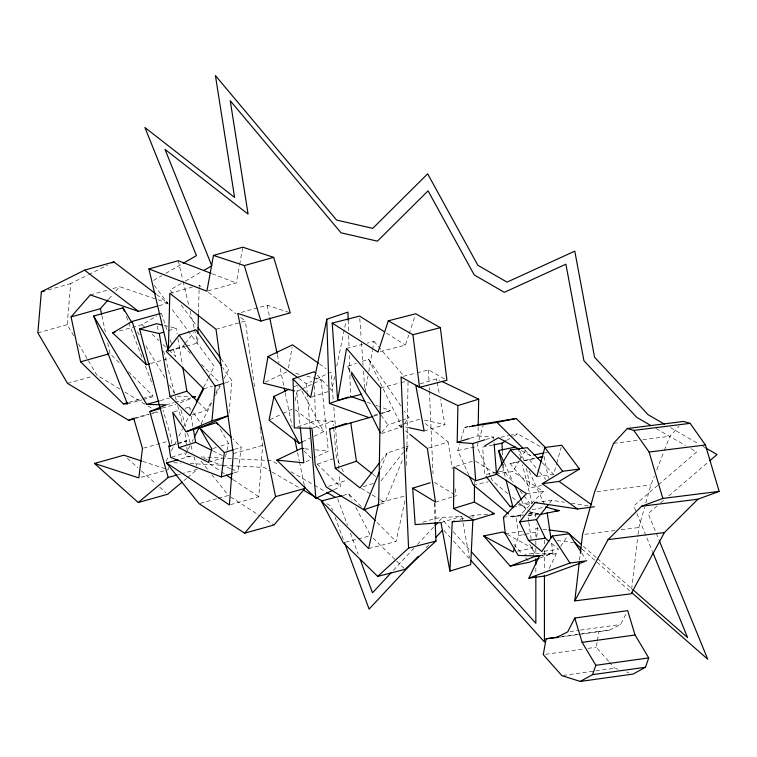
<?xml version="1.0" encoding="UTF-8"?>
<svg xmlns="http://www.w3.org/2000/svg" width="757" height="757" viewBox="0 0 757 757"><rect width="100%" height="100%" fill="white"/><g stroke="black" fill="none" stroke-linecap="round" stroke-linejoin="round"><path stroke-width="0.57" stroke-dasharray="3.79 2.84" d="M474.488 483.609L474.507 481.301M406.613 465.262L408.042 382.02M470.334 438.256L477.998 435.89L478.169 426.702M186.402 346.157L197.7 342.997L197.88 335.919M198.466 313.502L199.082 289.903M199.11 288.72L199.205 285.181L196.943 285.805M472.964 517.665L473.078 515.309L487.659 514.183M230.544 504.635L258.771 496.743L262.622 445.39L260.692 431.452M73.732 335.758L67.203 324.649L70.694 283.591L87.557 275.122M229.03 413.237L231.992 380.724L222.482 367.287M579.54 560.161L580.364 553.178M631.641 589.183L637.896 535.672M638.028 534.508L638.842 527.525L644.567 507.332M168.451 467.41L168.168 469.681L138.815 477.913M171.394 443.593L171.82 440.186L163.029 409.982M233.686 473.049L238.181 471.63L241.199 447.283L233.005 439.06M365.234 392.192L368.016 376.021M368.81 371.403L372.387 350.614M372.586 349.46L373.977 341.379L367.126 343.139M288.474 367.949L292.126 347.151M608.552 661.23L596.166 647.244L597.188 641.576M597.396 640.441L599.033 631.376L609.338 630.184L620.608 624.487L626.664 612.631M208.014 290.896L236.241 283.004L239.43 265.679M239.647 264.524L242.618 248.362M334.622 376.56L331.774 390.366L328.576 386.978M336.761 366.199L346.034 321.328M295.192 400.538L298.012 386.988M368.621 548.551L396.034 541.51L405.08 500.32M225.397 457.048L226.75 451.427M227.024 450.311L228.642 443.574L220.05 428.594M536.817 476.503L553.66 474.251L556.452 464.211M556.764 463.095L561.107 447.472M645.844 502.847L650.925 484.896L654.294 476.257M468.905 475.235L457.786 450.529L459.717 443.924M460.994 439.514L464.524 427.393L467.921 426.711M490.545 476.702L477.014 446.63L478.613 441.123M478.935 440.025L483.751 423.494M380.307 351.541L405.44 345.088L408.742 335.029M409.111 333.903L414.987 316.01M514.703 547.623L518.829 535.587L515.848 516.586L512.111 516.917L509.395 514.684M536.174 537.158L538.057 531.688L536.827 523.863M656.821 469.775L663.974 451.418M664.391 450.339L669.86 436.297L679.02 426.409M380.374 469.444L387.082 453.083L404.891 447.075M380.516 504.153L384.963 502.648L403.311 457.947M405.989 451.399L408.231 445.949L406.007 446.706M549.251 568.507L556.253 553.746L535.029 553.187L524.932 554.54M166.133 461.259L168.783 456.036M171.432 450.822L176.192 441.435M178.841 436.212L182.541 428.907M183.071 427.866L188.9 416.388M203.718 387.177L207.957 378.831M208.487 377.781L214.307 366.303L171.073 307.948M190.007 445.655L184.699 456.121L192.931 456.556M192.136 441.463L193.196 439.372M201.173 423.665L211.799 402.724M215.518 395.391L220.296 385.966M224.015 378.642L228.794 369.217L221.101 358.837M192.212 414.959L206.822 410.351L212.111 400.056M215.821 392.855L220.05 384.622M495.958 473.787L512.801 471.535L519.425 460.597M520.031 459.603L526.049 449.658M560.606 546.403L567.788 535.719M381.377 460.417L387.082 453.083M381.112 480.78L403.235 452.364M406.083 448.702L408.231 445.949M169.644 350.377L183.128 346.119L184.557 344.312M185.266 343.404L193.839 332.55M549.61 503.074L551.806 500.311L564.457 502.222M401.219 420.419L387.868 424.923L380.714 433.846L401.863 426.711L368.612 359.234L360.815 361.865M404.721 423.144L409.007 417.788L404.37 411.07M108.876 299.006L112.727 294.605M115.802 291.085L119.644 286.676L156.945 299.422M393.366 570.352L414.23 547.926M417.448 544.472L434.3 526.352M439.117 521.176L441.52 518.592L450.169 528.187M426.229 547.699L429.446 544.236M503.443 517.277L520.286 515.025L543.318 491.425L512.801 471.535M657.701 485.379L633.779 505.884L636.448 512.423M658.59 484.622L696.686 451.967L690.583 448.447M657.133 505.884L648.191 513.549L658.855 539.637M660.71 502.818L664.286 499.752M668.762 495.92L709.006 461.42M183.932 480.6L186.657 478.329M187.566 477.572L197.539 469.226L181.737 473.664M506.821 440.262L512.726 436.751M513.71 436.164L517.646 433.818L542.665 447.851M119.445 331.017L142.023 324.677L156.585 316.076M153.576 280.412L161.743 275.69M165.821 273.334L182.144 263.89M181.254 283.459L170.051 289.931L173.552 294.653M185.333 281.102L201.627 271.687M88.616 274.592L107.589 265.073M265.48 382.096L286.799 371.924M294.218 386.761L297.416 385.237M298.75 378.349L306.434 383.799L311.761 381.254M316.029 379.219L330.951 372.103L333.25 400.16M300.955 389.486L296.697 391.52L300.198 426.579M302.024 388.975L321.214 379.825L328.33 451.115L315.537 457.219M270.098 419.624L281.822 414.032M282.891 413.521L292.486 408.95M302.355 441.842L309.812 438.275M314.079 436.24L323.674 431.67L301.22 389.827M305.942 461.789L311.278 459.253M333.96 489.713L340.357 486.656L339.297 473.797M180.223 402.894L191.086 398.419M540.157 558.013L553.007 552.97L551.342 541.492M350.065 371.64L347.463 366.369L356.367 363.369M311.742 397.122L329.55 391.114M297.633 426.759L315.432 420.75L333.127 421.157L333.534 425.727M313.095 427.913L333.127 421.157M373.788 416.208L380.459 413.956M381.575 413.577L390.48 410.578L379.389 406.613M402.336 420.04L409.007 417.788M317.457 464.126L334.149 458.496M328.576 486.325L347.501 479.947M363.313 486.789L373.324 483.411M168.262 330.705L176.126 328.216L177.11 333.941M203.728 388.909L212.717 386.079M225.245 382.853L231.992 380.724M173.845 411.893L180.592 409.764M185.087 408.345L189.581 406.925L190.915 408.875M172.303 445.05L176.797 443.63M177.923 443.28L185.787 440.792L186.875 441.047L184.519 431.935M170.022 446.365L176.769 444.236M177.886 443.886L186.875 441.047M171.773 457.096L185.257 452.837M212.906 448.541L216.284 447.472M220.779 446.053L228.642 443.574M234.462 449.412L241.199 447.283M208.544 462.366L222.028 458.108M420.154 383.913L436.571 378.841L439.732 380.364M401.712 427.762L398.958 425.548L402.241 424.535M403.339 424.194L419.757 419.113M424.166 430.998L444.965 424.573L440.347 399.422M428.462 448.078L448.163 441.984L452.241 468.829M485.966 439.448L493.63 437.082L494.084 442.902M456.026 466.274L473.541 460.862M435.512 502.099L451.929 497.027M453.027 496.687L456.31 495.674L455.071 487.499M422.832 522.245L435.975 518.185L461.789 516.189L469.425 557.758M440.99 522.614L461.789 516.189M459.944 519.368L465.413 517.684M469.794 516.321L473.078 515.309M373.892 415.319L378.311 414.051M379.418 413.738L390.48 410.578M48.107 289.922L70.694 283.591M90.291 294.918L108.355 289.846M112.869 288.578L119.644 286.676M37.85 332.891L67.203 324.649M158.885 305.705L167.912 303.169L156.746 294.624M67.524 383.373L92.363 376.399M150.889 363.455L162.187 360.285M163.313 359.963L170.088 358.061M129.04 402.279L141.455 398.788M142.59 398.475L152.753 395.627L154.75 395.674M127.394 403.954L142.07 399.838M143.196 399.516L155.62 396.034M160.276 400.614L169.313 398.078M166.067 404.872L173.968 402.648M175.104 402.336L190.906 397.898M162.206 408.099L175.756 404.295M133.677 418.224L148.353 414.107M152.876 412.839L158.516 411.25M135.408 418.403L148.959 414.599M150.085 414.278L157.986 412.063M143.593 448.106L166.171 441.776M178.349 474.611L180.611 473.977M169.842 293.385L192.429 287.073M241.171 312.48L267.145 305.213L290.281 312.84M216.01 329.267L245.363 321.063L254.882 389.618M169.464 350.888L185.276 346.469M181.264 458.837L191.426 455.988M233.26 453.604L262.622 445.39M200.17 503.358L217.108 498.626M218.234 498.305L228.396 495.466L260.143 515.99M346.574 348.419L362.556 344.312M403.358 376.333L415.924 373.106M417.069 372.813L428.481 369.88L446.942 380.298M380.648 387.887L400.065 382.9M401.21 382.607L405.78 381.433M343.035 495.419L348.74 493.952L362.016 507.304M380.96 502.194L404.938 496.034M345.514 542.154L356.935 539.221M358.08 538.927L369.501 535.994M541.634 485.568L530.326 487.868L510.095 463.596L519.179 461.6M523.664 460.843L536.136 458.203M500.68 437.262L508.6 435.654M509.735 435.426L517.646 433.818M457.786 450.529L477.014 446.63M492.854 445.031L482.673 447.094L484.641 474.724L494.823 472.661M521.441 450.623L530.439 455.676L532.701 455.212M545.144 452.695L547.406 452.232M535.038 458.288L524.856 460.351L525.32 462.641M510.095 463.596L519.141 461.761M499.346 471.743L503.869 470.826L513.35 482.625M473.248 484.906L487.953 481.916M518.081 504.891L529.389 502.591L532.171 503.348L522.387 464.77M512.953 507.247L532.171 503.348M532.076 509.735L543.384 507.436M512.111 516.917L523.418 514.618M529.067 513.473L535.076 512.688L535.776 517.163M515.848 516.586L523.768 514.987M528.291 514.069L535.076 512.688M528.641 521.299L527.809 515.564L539.116 513.265M518.829 535.587L538.057 531.688M517.722 551.087L532.417 548.106L507.01 534.224M541.69 555.26L553.007 552.97M464.524 427.393L468.006 426.863M569.993 631.565L579.2 630.278M580.345 630.117L620.608 624.487M562.224 636.514L599.033 631.376M559.877 637.101L609.338 630.184M545.56 654.313L583.515 649.014M588.113 648.371L596.166 647.244M562.99 675.452L614.75 668.223L617.996 669.254M526.484 493.678L543.318 491.425M541.7 501.664L551.806 500.311M505.279 533.619L522.112 531.367L524.469 535.331M544.056 551.266L558.647 549.308L549.752 541.917M539.41 555.998L556.253 553.746M613.558 443.347L638.189 440.262M642.882 439.675L669.86 436.297M596.97 491.653L650.925 484.896M584.877 534.272L615.384 530.458M621.251 529.73L638.842 527.525M527.809 515.564L538.795 514.618M177.223 396.204L189.733 396.498M201.163 456.982L271.744 460.663L277.828 464.173M173.807 462.726L180.838 463.095M190.206 463.577L264.032 467.429L271.129 471.526M477.998 435.89L493.63 437.082M304.853 448.787L310.72 449.374M315.423 449.838L328.33 451.115M538.18 528.632L535.842 528.339L535.842 540.063M542.854 529.219L547.538 529.796M557.275 540.536L573.617 542.58M571.355 503.263L588.615 505.865M424.346 420.107L444.965 424.573M398.958 425.548L409.272 427.781M164.118 325.444L169.577 326.702M170.675 326.958L176.126 328.216M295.646 373.381L301.21 374.781M306.765 376.182L321.214 379.825M529.786 511.789L538.766 514.211M626.664 671.989L628.83 672.68M142.685 461.354L165.953 468.952M158.043 299.791L167.912 303.169M367.192 402.26L370.514 403.453M376.059 405.43L378.282 406.225M212.178 273.75L236.241 283.004M204.03 458.487L207.333 459.764M208.44 460.18L230.469 468.659M231.576 469.085L238.181 471.63M213.086 450.954L222.321 455.525M670.475 427.629L698.825 443.999M702.875 446.337L704.899 447.51M656.035 428.5L685.501 445.513M291.019 471.791L313.332 484.679M314.354 485.265L325.51 491.7M272.142 472.113L300.538 488.511M326.91 503.736L330.96 506.073L332.607 510.502M119.918 389.06L96.877 375.131L78.482 343.829M124.924 392.088L146.972 405.402M147.975 406.007L152.98 409.035M361.297 488.312L371.157 494.283M372.151 494.879L379.049 499.062M380.033 499.667L384.963 502.648M434.471 482.341L454.323 494.463M475.633 461.155L494.539 473.097M386.505 333.108L405.44 345.088M261.137 516.634L274.025 524.98M209.689 463.918L220.486 471.138M221.47 471.8L224.413 473.768M233.251 479.673L258.771 496.743M319.426 363.928L326.153 368.697M295.381 409.849L323.674 431.67M199.205 285.181L201.05 286.61M208.44 292.353L236.137 313.881M240.754 317.476L245.363 321.063M372.879 474.26L375.623 476.437M425.254 423.542L448.163 441.984M405.373 430.714L409.035 433.666M507.833 493.659L492.476 480.998L491.028 477.781M512.357 497.377L528.623 510.776M529.522 511.524L531.338 513.009M583.316 546.223L596.573 557.843M597.453 558.609L631.925 588.823M581.878 548.929L596.052 561.363M596.942 562.139L630.609 591.643M127.346 458.335L137.85 467.703M141.351 470.826L156.226 484.111M159.727 487.234L165.849 492.693M142.023 324.677L145.401 327.857M152.138 334.216L158.875 340.584M163.096 344.558L165.622 346.943M168.991 350.122L175.728 356.481L172.435 346.498M198.514 402.364L206.822 410.351M373.163 538.161L395.873 560.312M396.715 561.136L405.118 569.34M303.822 450.879L311.297 458.193M317.107 463.89L340.357 486.656M119.18 362.66L109.945 353.585L107.503 342.079M128.406 371.725L152.753 395.627M524.592 449.847L530.439 455.676M183.128 346.119L192.278 355.279M201.438 364.439L219.748 382.758M542.107 462.622L553.66 474.251M376.948 522.321L396.034 541.51M317.382 375.141L327.781 386.136M453.311 531.679L470.608 550.869M443.914 530.411L450.245 537.442M453.415 540.952L469.245 558.524M609.328 662.101L614.75 668.223M513.861 544.444L522.434 554.219M525.557 557.777L528.67 561.334M373.977 341.379L404.276 376.456M529.313 459.698L539.06 471.384M539.807 472.283L545.806 479.474M519.908 490.791L529.389 502.591M200.993 461.07L207.484 469.217M211.809 474.648L228.396 495.466M181.245 305.033L196.631 325.803M154.333 285.351L168.281 304.182M368.612 359.234L401.068 406.272M347.463 366.369L350.775 371.167M381.244 415.328L387.868 424.923M193.584 412.783L202.27 425.462M581.726 553.064L585.521 558.855M137.481 331.907L139.288 334.916M145.921 345.968L165.83 379.106M169.445 385.124L174.271 393.157M529.749 544.264L535.029 553.187M348.74 493.952L352.024 500.216M355.856 507.521L370.646 535.701M339.552 464.088L336.373 457.739L333.638 426.872M341.672 468.318L344.321 473.598M519.737 450.86L524.629 461.448M529.029 470.977L545.154 505.922M504.427 463.227L513.227 482.294M521.535 500.292L526.418 510.88M636.892 513.511L652.458 551.607M126.372 316.596L142.401 358.354M145.353 366.047L152.526 384.726M337.679 498.731L347.51 525.292M350.377 533.032L358.165 554.058M335.067 517.154L344.085 541.529M161.43 313.209L167.666 332.068M170.23 339.836L172.066 345.381M181.046 410.162L186.118 428.33M187.386 432.881L192.78 452.184M194.057 456.726L196.593 465.82M157.068 325.964L158.544 331.661M163.559 351.03L175.075 395.466M175.369 396.611L176.258 400.027M177.734 405.724L182.153 422.813M518.072 447.756L520.665 457.966M502.591 466.407L505.752 478.888M178.274 260.711L182.853 280.137M183.128 281.282L188.796 305.279M190.139 310.995L194.189 328.141M194.454 329.286L197.7 342.997M101.883 315.593L105.308 331.717M267.145 305.213L269.52 316.738M277.365 354.759L279.021 362.83M280.213 368.583L284.017 387.026M285.209 392.788L292.098 426.2M297.567 452.705L299.233 460.767M299.469 461.921L304.219 484.963M544.084 456.452L548.409 478.235M526.456 468.375L530.326 487.868M436.571 378.841L436.988 381.121M437.205 382.266L439.514 394.842M177.895 338.521L182.39 364.865M189.581 406.925L190.168 410.351M191.143 416.066L193.092 427.487M185.787 440.792L187.509 452.128M528.802 522.444L531.121 538.511M532.285 546.545L533.448 554.569M260.039 426.806L260.531 430.288M520.286 515.025L520.551 517.353M333.828 407.171L335.266 424.705M335.36 425.879L338.909 469.122M306.434 383.799L307.105 391.984M307.2 393.148L309.982 427.052M502.478 451.257L502.799 455.856M503.377 463.918L503.869 470.826M359.774 318.423L361.174 338.322M361.505 343.006L363.067 365.252M363.474 371.1L364.713 388.663M434.925 502.903L435.975 518.185M428.481 369.88L429.058 382.862M429.257 387.584L429.361 389.95M429.418 391.123L433.032 473.768M434.319 503.291L435.095 520.996M348.192 320.306L348.513 330.828M348.665 335.502L349.062 348.371M349.28 355.393L350.557 396.318M314.543 385.748L315.432 420.75M544.425 540.101L544.425 544.785M544.425 550.642L544.425 570.551M535.842 541.236L535.842 547.093M535.842 548.267L535.842 554.124M535.842 568.195L535.842 572.888"/><path stroke-width="1.14" d="M453.566 508.515L474.365 502.09L494.387 513.662L473.589 520.087L453.566 508.515L453.84 466.955L475.727 480.78L496.526 474.355L494.17 444.075M474.365 502.09L474.469 485.918M484.868 439.789L472.832 443.517L457.2 442.315L457.89 405.582L415.773 385.266L424.166 430.998L409.272 427.781M478.197 425.557L478.689 399.157L441.833 381.377M197.946 333.563L198.438 314.675M472.851 520.012L470.693 564.684L449.895 571.109L452.279 521.743L454.465 521.062M155.81 293.915L113.919 261.903L84.566 270.145L41.342 291.823L37.85 332.891L67.524 383.373L128.633 420.305L134.282 418.716M231.368 437.414L216.606 422.605L199.753 427.923L211.79 448.892L208.544 462.366L178.775 447.652L172.719 412.243L186.08 431.755L211.96 420.883L215.13 386.042L179.125 335.152L166.266 351.437L203.728 388.909L189.96 415.669L170.032 396.517L159.273 333.544L139.619 329.002L170.022 446.365L168.934 446.119L170.656 457.446L221.328 476.948L232.56 473.399M580.364 553.178L582.53 534.565L594.624 491.946L613.558 443.347L627.288 428.509L683.599 421.46L690.129 423.362L705.41 444.984L719.15 491.388L697.907 499.213L664.391 532.587L631.101 593.838L574.79 600.878L579.275 562.489M221.328 476.948L224.346 452.601L199.753 427.923M361.609 394.227L337.631 400.387L346.574 348.419L380.648 387.887L378.68 502.78L368.621 548.551L321.328 500.992L341.89 495.712M318.46 363.246L292.533 344.842L268.006 356.538L263.351 383.118L294.473 390.962M546.128 638.766L543.261 654.635L561.845 675.613L580.259 681.442L633.164 674.042L645.428 667.258L648.73 657.909L635.066 634.981L627.676 610.653L574.771 618.043L567.693 631.887L556.433 637.583L546.128 638.766L558.78 636.997M166.587 462.934L199.034 503.67L244.672 533.183L275.576 496.63L237.783 313.426L260.919 321.044L290.281 312.84L273.674 257.361L242.827 247.198L213.474 255.412L206.888 291.218L148.911 268.924L168.338 351.21L169.842 293.385L216.01 329.267L233.26 453.604L229.409 504.947L166.587 462.934L177.876 459.783M348.192 320.306L347.936 312.121L326.787 319.255L310.635 397.501L293.044 378.888L314.183 371.753L315.783 373.447M288.89 389.306L273.968 396.422L269.028 420.135L299.157 443.365L302.355 441.842M594.359 506.736L577.525 508.988L542.258 483.695L559.101 481.443L579.512 469.037L561.732 445.239L544.889 447.491L536.817 476.503L510.417 449.913L495.958 473.787L526.484 493.678L503.443 517.277L505.279 533.619L518.195 555.439L539.41 555.998L528.916 578.14L545.75 575.888L584.565 561.599M321.328 500.992L343.233 542.741L377.715 576.38L408.572 548.106L401.078 376.92L419.529 387.338L446.942 380.298L440.337 327.677L415.725 313.777L388.313 320.817L378.027 352.128L332.2 323.125L337.631 400.387M514.325 548.721L513.199 552.004L483.723 535.909L502.951 532.01L505.998 533.676M580.259 681.442L592.513 674.648L595.825 665.299L582.161 642.371L574.771 618.043M293.044 378.888L294.293 427.885L311.988 428.292L315.234 464.874L326.352 487.082L363.824 509.783L379.484 471.62M196.309 401.778L203.198 388.218M194.265 437.272L199.574 426.806M574.79 600.878L608.079 539.627L641.595 506.253L662.839 498.428L719.15 491.388M581.092 552.099L569.094 533.78L552.26 536.032L541.813 551.56L528.462 540.47L519.605 521.866L534.972 502.563L537.215 502.269M379.948 462.253L359.972 487.915L335.266 468.346L329.522 429.077L346.214 423.447M519.605 521.866L536.448 519.614L548.153 504.91M304.456 486.117L304.929 488.416L274.025 524.98L244.672 533.183M131.444 321.867L123.003 307.806L93.65 316.038L127.394 403.954L123.391 403.86L80.592 361.827L71.063 316.928L90.291 294.918L138.559 311.401L157.749 306.017M71.063 316.928L100.416 308.686L108.109 299.886M390.962 572.945L372.501 592.788L360.209 559.593M435.105 525.49L437.508 522.907M418.186 556.348L369.104 609.101L344.501 542.637M435.881 537.319L442.325 530.402M435.152 522.179L435.975 541.066L405.118 569.34L377.715 576.38M709.896 460.653L717.049 454.522L705.912 448.097M141.578 460.994L123.845 455.212L94.493 463.445L138.247 502.497L168.186 477.468L177.223 474.932M182.115 482.124L167.6 494.264L138.247 502.497M542.258 483.695L562.669 471.289L579.512 469.037M484.641 445.92L498.418 437.726L519.434 449.507M493.99 444.804L501.9 443.195L505.837 440.848M149.763 363.767L146.375 364.713L112.67 332.919L132.078 321.451L160.304 313.53M183.166 263.304L196.432 255.639L144.928 127.536L234.594 197.407L215.414 75.558L336.61 220.06L372.756 228.349L427.658 173.826L477.856 265.272L507.039 282.124L574.79 251.144L594.567 357.238L648.191 414.77L664.391 424.119M203.661 270.504L211.809 265.792L165.007 149.384L248.088 214.117L230.232 100.719L341.01 232.806L377.421 241.152L428.074 190.849L474.242 274.952L504.342 292.325L565.905 264.174L583.902 360.682L636.732 417.353L650.954 425.566M111.809 262.963L113.919 261.903M332.891 490.224L315.83 498.361L276.816 460.133L301.333 448.437L303.68 448.674M227.734 416.019L202.942 426.437L186.08 431.755M128.633 420.305L133.677 418.224L142.467 448.428L138.815 477.913L94.493 463.445M168.186 477.468L149.782 411.581L166.067 404.872L146.726 404.418L93.65 316.038M193.253 397.529L195.42 396.63L192.013 396.554M483.723 535.909L510.227 566.122L533.78 556.868L540.564 555.487M539.088 558.429L529.455 562.224L510.227 566.122M528.916 578.14L569.945 563.028L586.779 560.776M326.787 319.255L329.418 403.453L348.334 397.075M329.522 429.077L372.671 416.587M335.266 468.346L356.415 461.212L371.961 473.532M363.824 509.783L379.399 504.531M139.619 329.002L156.481 323.684L161.941 324.942M159.273 333.544L163.767 332.124M179.125 335.152L195.987 329.834L221.12 365.366M170.032 396.517L186.894 391.199L197.691 401.57M215.13 386.042L224.119 383.212M211.96 420.883L227.687 415.915M168.934 446.119L171.177 445.409M178.775 447.652L195.628 442.334L212.055 450.453M224.346 452.601L233.336 449.762M457.89 405.582L478.689 399.157M457.2 442.315L469.245 438.596M449.895 571.109L440.99 522.614L415.177 524.62L412.679 488.17L430.194 482.748M41.342 291.823L44.729 290.877M112.67 332.919L114.932 332.285M80.592 361.827L108.819 353.907M123.391 403.86L127.914 402.592M146.726 404.418L159.15 400.926M193.167 397.264L195.42 396.63M149.782 411.581L161.08 408.411M148.911 268.924L178.274 260.711L211.089 273.334M213.474 255.412L244.322 265.575L273.674 257.361M275.576 496.63L304.929 488.416M332.2 323.125L359.613 316.076L384.518 331.85M388.313 320.817L412.925 334.717L440.337 327.677M408.572 548.106L435.975 541.066M537.271 457.947L542.949 456.698L537.3 457.824M472.444 425.794L474.705 425.33M476.967 424.876L516.236 418.498L545.485 447.614M469.17 426.683L497.008 422.397L516.236 418.498M502.298 465.271L498.56 450.519L515.517 447.084M533.836 454.985L544.009 452.923M495.949 472.425L498.21 471.971M486.098 476.541L510.161 506.49L512.432 506.036M539.892 514.523L559.12 510.615L545.646 506.982M556.433 637.583L558.732 637.262M582.161 642.371L635.066 634.981M595.825 665.299L648.73 657.909M592.513 674.648L645.428 667.258M510.417 449.913L527.251 447.661L541.283 461.789M528.462 540.47L545.295 538.218L548.853 541.17M627.288 428.509L633.817 430.402L690.129 423.362M633.817 430.402L649.099 452.024L705.41 444.984M641.595 506.253L697.907 499.213M608.079 539.627L664.391 532.587M554.72 510.994L559.12 510.615M492.145 513.833L494.387 513.662M452.279 521.743L473.589 520.087M276.816 460.133L303.812 462.811L300.311 427.752M548.702 529.947L567.409 532.285L581.546 544.671M534.972 502.563L577.525 508.988M510.161 506.49L512.953 507.247L506.045 480.014M350.557 396.318L364.969 401.465M329.418 403.453L369.331 417.713M326.522 492.287L335.654 497.557M303.585 490.262L322.851 501.389M412.679 488.17L435.512 502.099L427.364 448.418L409.953 434.404M226.381 475.074L232.267 479.02M268.006 356.538L297.785 377.667M559.101 481.443L591.501 504.682M84.566 270.145L138.559 311.401M508.496 513.937L473.248 484.906L469.387 476.314M632.805 589.589L687.602 637.612L652.903 552.705M574.79 542.722L580.988 548.153M631.499 592.419L707.71 659.205L659.3 540.725M497.008 422.397L522.917 448.191M363.672 508.969L375.292 520.646M471.393 551.749L535.842 623.295L535.842 576.399M470.826 560.284L544.425 641.983L544.425 575.235M544.889 447.491L562.669 471.289M198.031 327.686L220.401 357.891M351.437 372.132L380.582 414.363M552.26 536.032L569.945 563.028M216.606 422.605L217.751 424.601M273.968 396.422L299.157 443.365M351.106 373.75L380.203 432.786M536.448 519.614L545.295 538.218M498.56 450.519L503.935 462.167M514.694 485.464L521.043 499.232M123.003 307.806L124.262 311.099M132.078 321.451L146.375 364.713M244.322 265.575L260.919 321.044M649.099 452.024L662.839 498.428M100.416 308.686L101.637 314.448M269.757 317.893L277.128 353.604M284.253 388.171L284.963 391.634M294.71 438.871L297.085 450.396M182.787 367.154L186.894 391.199M193.29 428.623L195.628 442.334M350.832 423.097L356.415 461.212M547.197 512.811L550.85 538.047M412.925 334.717L419.529 387.338M310.077 428.216L315.83 498.361M472.832 443.517L475.727 480.78M501.9 443.195L502.393 450.103M535.842 558.817L535.842 564.675"/></g></svg>
